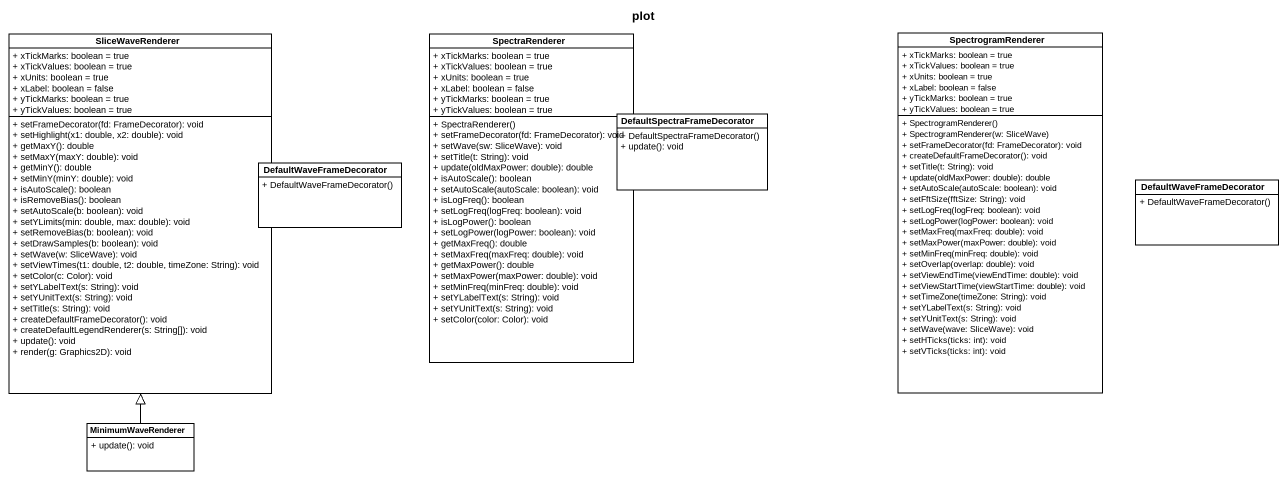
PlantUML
@startuml
title plot
hide circle
hide empty members
skinparam classAttributeIconSize 0
class SliceWaveRenderer {
  + xTickMarks: boolean = true
  + xTickValues: boolean = true
  + xUnits: boolean = true
  + xLabel: boolean = false
  + yTickMarks: boolean = true
  + yTickValues: boolean = true
  + setFrameDecorator(fd: FrameDecorator): void
  + setHighlight(x1: double, x2: double): void
  + getMaxY(): double
  + setMaxY(maxY: double): void
  + getMinY(): double
  + setMinY(minY: double): void
  + isAutoScale(): boolean
  + isRemoveBias(): boolean
  + setAutoScale(b: boolean): void
  + setYLimits(min: double, max: double): void
  + setRemoveBias(b: boolean): void
  + setDrawSamples(b: boolean): void
  + setWave(w: SliceWave): void
  + setViewTimes(t1: double, t2: double, timeZone: String): void
  + setColor(c: Color): void
  + setYLabelText(s: String): void
  + setYUnitText(s: String): void
  + setTitle(s: String): void
  + createDefaultFrameDecorator(): void
  + createDefaultLegendRenderer(s: String[]): void
  + update(): void
  + render(g: Graphics2D): void
}
class SpectraRenderer {
  + xTickMarks: boolean = true
  + xTickValues: boolean = true
  + xUnits: boolean = true
  + xLabel: boolean = false
  + yTickMarks: boolean = true
  + yTickValues: boolean = true
  + SpectraRenderer()
  + setFrameDecorator(fd: FrameDecorator): void
  + setWave(sw: SliceWave): void
  + setTitle(t: String): void
  + update(oldMaxPower: double): double
  + isAutoScale(): boolean
  + setAutoScale(autoScale: boolean): void
  + isLogFreq(): boolean
  + setLogFreq(logFreq: boolean): void
  + isLogPower(): boolean
  + setLogPower(logPower: boolean): void
  + getMaxFreq(): double
  + setMaxFreq(maxFreq: double): void
  + getMaxPower(): double
  + setMaxPower(maxPower: double): void
  + setMinFreq(minFreq: double): void
  + setYLabelText(s: String): void
  + setYUnitText(s: String): void
  + setColor(color: Color): void
}
class SpectrogramRenderer {
  + xTickMarks: boolean = true
  + xTickValues: boolean = true
  + xUnits: boolean = true
  + xLabel: boolean = false
  + yTickMarks: boolean = true
  + yTickValues: boolean = true
  + SpectrogramRenderer()
  + SpectrogramRenderer(w: SliceWave)
  + setFrameDecorator(fd: FrameDecorator): void
  + createDefaultFrameDecorator(): void
  + setTitle(t: String): void
  + update(oldMaxPower: double): double
  + setAutoScale(autoScale: boolean): void
  + setFftSize(fftSize: String): void
  + setLogFreq(logFreq: boolean): void
  + setLogPower(logPower: boolean): void
  + setMaxFreq(maxFreq: double): void
  + setMaxPower(maxPower: double): void
  + setMinFreq(minFreq: double): void
  + setOverlap(overlap: double): void
  + setViewEndTime(viewEndTime: double): void
  + setViewStartTime(viewStartTime: double): void
  + setTimeZone(timeZone: String): void
  + setYLabelText(s: String): void
  + setYUnitText(s: String): void
  + setWave(wave: SliceWave): void
  + setHTicks(ticks: int): void
  + setVTicks(ticks: int): void
}
class DefaultSpectraFrameDecorator {
  + DefaultSpectraFrameDecorator()
  + update(): void
}
class DefaultWaveFrameDecorator {
  + DefaultWaveFrameDecorator()
}
class "DefaultWaveFrameDecorator" as DefaultWaveFrameDecorator_2 {
  + DefaultWaveFrameDecorator()
}
class MinimumWaveRenderer {
  + update(): void
}
MinimumWaveRenderer -up-|> SliceWaveRenderer
@enduml
